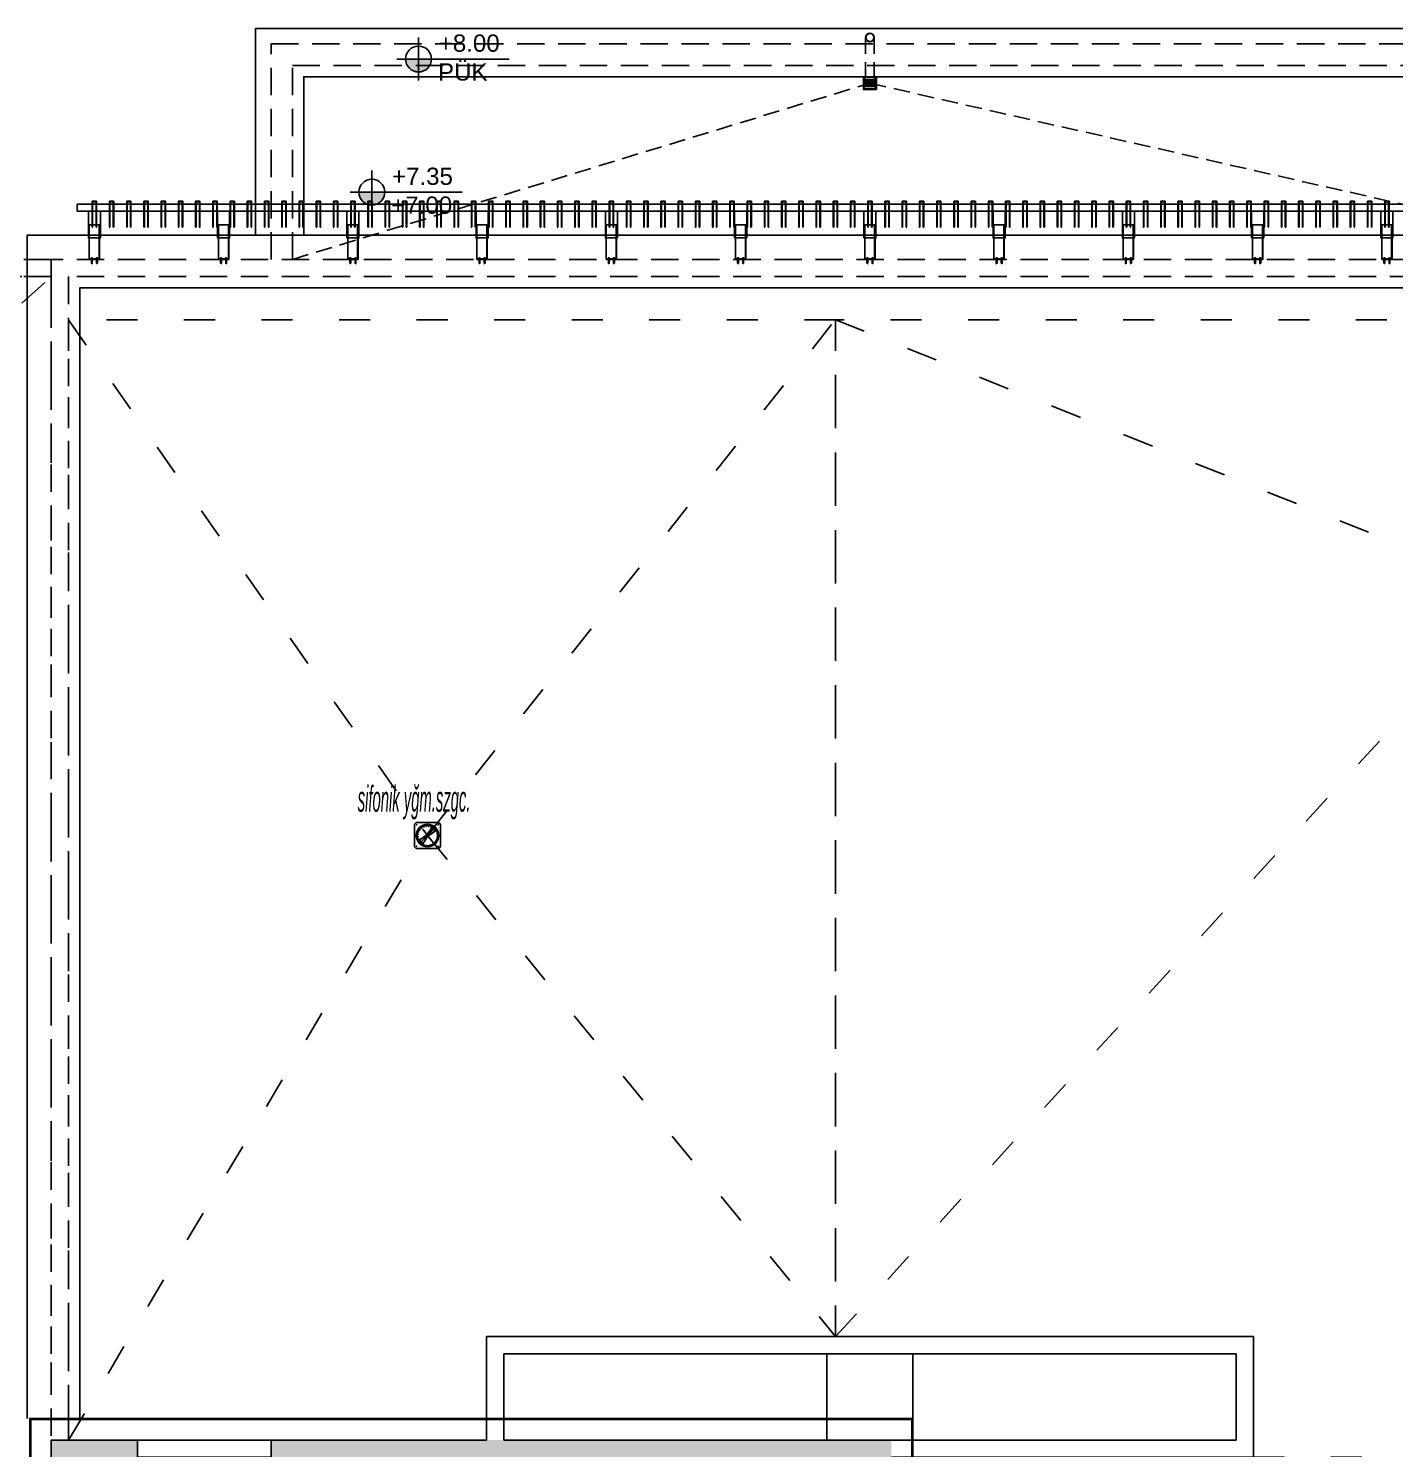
# Model space of a CAD drawing. Header units: centimetres. Extents: x 405564 to 502064, y 46284 to 60634.
# Drawn here: x 418723 to 420309, y 55453 to 57101 of the extents above; entities that cross this region are included whole.
import ezdxf
from ezdxf.enums import TextEntityAlignment as Align

# ---------------------------------------------------------------- set-up
doc = ezdxf.new("R2010")
doc.units = ezdxf.units.CM
for name, pattern in [('( Hidden )', [0.375, 0.25, -0.125]), ('ACAD_ISO03W100', [30, 12, -18]), ('ACAD_ISO07W100', [3, 0, -3]), ('DOT', [0.25, 0, -0.25]), ('HIDDEN', [9.525, 6.35, -3.175])]:
    doc.linetypes.add(name, pattern=pattern)
doc.layers.get('0').update_dxf_attribs({"color": 8, "lineweight": 9})
for name, color, linetype, lineweight in [('0-KRCN-MİMARİ-220526', 8, 'Continuous', 9), ('0-KRCN-SHT-YAZI-ÇAP-PİSSU', 41, 'Continuous', 30), ('GEB-BEZUG', 8, 'Continuous', 25)]:
    doc.layers.add(name, color=color, linetype=linetype, lineweight=lineweight)
for name, color, linetype in [('AS_DOS_TERAS_UST', 8, 'ACAD_ISO07W100'), ('AS_DUV_CIMENTO ESASLI PANEL CEPHE KAPLAMASI', 8, 'Continuous'), ('AS_DUV_GAZBETON', 8, 'Continuous'), ('AS_GOR', 8, 'Continuous'), ('AS_GOR_UZAK2', 8, 'Continuous'), ('AS_PRFL_CELIK', 8, 'Continuous'), ('AS_SMB_KOT', 8, 'Continuous'), ('AS_TA_BETONARME', 5, 'Continuous'), ('AS_TA_HIDDEN', 8, 'HIDDEN'), ('AS_TA_TARAMA', 8, 'Continuous'), ('AS_TES_SUZGEC', 171, 'Continuous'), ('AS_YAZI_EGIM', 8, 'Continuous')]:
    doc.layers.add(name, color=color, linetype=linetype)
doc.styles.add('_yazı-50', font='arial.ttf')
doc.styles.add('ÇAP-2', font='ARIALNBI.TTF')

# ---------------------------------------------------------------- blocks, each defined once
blk = doc.blocks.new('kot01')
at = {"layer": 'AS_SMB_KOT'}
h = blk.add_hatch(color=8, dxfattribs=at)
edge = h.paths.add_edge_path()
edge.add_arc((0, 0), 0.3, 180, 360)
edge.add_line((0.3, 0), (-0.3, 0))
for p, q in [((0, -0.5), (0, 0.5)), ((-0.5, 0), (2.1, 0))]:
    blk.add_line(p, q, dxfattribs=at)
blk.add_circle((0, 0), 0.3, dxfattribs=at)
at = {"layer": 'AS_SMB_KOT', "style": '_yazı-50'}
for tag, p in [('INCE', (0.434, 0.1)), ('KABA', (0.434, -0.5))]:
    blk.add_attdef(tag, p, '', height=0.4, dxfattribs=at)
blk = doc.blocks.new('celik yatay tasiyici')
at = {"layer": 'AS_PRFL_CELIK'}
blk.add_line((-6, 0.5), (6, 0.5), dxfattribs=at)
for points in [[(7, 56), (-7, 56), (-7, 25), (7, 25)], [(-6, 0), (6, 0), (6, 40), (-6, 40)], [(-2, 0.5), (-4, 0.5), (-4, 0.7), (-2, 0.7)], [(-2.3, 0.7), (-3.7, 0.7), (-3.7, 1.5), (-2.3, 1.5)], [(-2.5, 0.5), (-2.5, -4.5), (-3.5, -4.5), (-3.5, 0.5)], [(4, 0.5), (2, 0.5), (2, 0.7), (4, 0.7)], [(3.7, 0.7), (2.3, 0.7), (2.3, 1.5), (3.7, 1.5)], [(3.5, 0.5), (3.5, -4.5), (2.5, -4.5), (2.5, 0.5)]]:
    blk.add_lwpolyline(points, close=True, dxfattribs=at)
blk.add_lwpolyline([(5.5, 0.5), (5.5, 40)], dxfattribs=at)
at = {"layer": 'AS_PRFL_CELIK', "linetype": '( Hidden )'}
for points in [[(-3, 2.5), (-3, -6.5)], [(3, 2.5), (3, -6.5)]]:
    blk.add_lwpolyline(points, dxfattribs=at)
blk = doc.blocks.new('celik dikey profil 8x14')
at = {"layer": 'AS_PRFL_CELIK', "transparency": 33554687}
h = blk.add_hatch(dxfattribs=at)
h.set_pattern_fill('STEEL', color=256, scale=0.1, angle=-90)
h.set_pattern_definition([(315, (-91390.32118, 487457.80356), (0.22450640303, 0.22450640303), []), (315, (-91390.16243, 487457.80356), (0.22450640303, 0.22450640303), [])])
h.paths.add_polyline_path([(2, -26.5), (2.5, -26.5), (2.5, 3.5), (-2.5, 3.5), (-2.5, -26.5), (-2, -26.5), (-2, 3), (2, 3)])
at = {"layer": 'AS_PRFL_CELIK'}
blk.add_lwpolyline([(2, -26.5), (2.5, -26.5), (2.5, 3.5), (-2.5, 3.5), (-2.5, -26.5), (-2, -26.5), (-2, 3), (2, 3)], close=True, dxfattribs=at)
blk = doc.blocks.new('celik cephe sistem plan')
at = {"layer": 'AS_PRFL_CELIK'}
blk.add_lwpolyline([(-20, 64), (-20, 56), (3620, 56), (3620, 64)], close=True, dxfattribs=at)
for name, p in [('celik dikey profil 8x14', (0, 64)), ('celik dikey profil 8x14', (20, 64)), ('celik dikey profil 8x14', (40, 64)), ('celik dikey profil 8x14', (60, 64)), ('celik dikey profil 8x14', (80, 64)), ('celik dikey profil 8x14', (100, 64)), ('celik dikey profil 8x14', (120, 64)), ('celik dikey profil 8x14', (140, 64)), ('celik dikey profil 8x14', (160, 64)), ('celik dikey profil 8x14', (180, 64)), ('celik dikey profil 8x14', (200, 64)), ('celik dikey profil 8x14', (220, 64)), ('celik dikey profil 8x14', (240, 64)), ('celik dikey profil 8x14', (260, 64)), ('celik dikey profil 8x14', (280, 64)), ('celik dikey profil 8x14', (300, 64)), ('celik dikey profil 8x14', (320, 64)), ('celik dikey profil 8x14', (340, 64)), ('celik dikey profil 8x14', (360, 64)), ('celik dikey profil 8x14', (380, 64)), ('celik dikey profil 8x14', (400, 64)), ('celik dikey profil 8x14', (420, 64)), ('celik dikey profil 8x14', (440, 64)), ('celik dikey profil 8x14', (460, 64)), ('celik dikey profil 8x14', (480, 64)), ('celik dikey profil 8x14', (500, 64)), ('celik dikey profil 8x14', (520, 64)), ('celik dikey profil 8x14', (540, 64)), ('celik dikey profil 8x14', (560, 64)), ('celik dikey profil 8x14', (580, 64)), ('celik dikey profil 8x14', (600, 64)), ('celik dikey profil 8x14', (620, 64)), ('celik dikey profil 8x14', (640, 64)), ('celik dikey profil 8x14', (660, 64)), ('celik dikey profil 8x14', (680, 64)), ('celik dikey profil 8x14', (700, 64)), ('celik dikey profil 8x14', (720, 64)), ('celik dikey profil 8x14', (740, 64)), ('celik dikey profil 8x14', (760, 64)), ('celik dikey profil 8x14', (780, 64)), ('celik dikey profil 8x14', (800, 64)), ('celik dikey profil 8x14', (820, 64)), ('celik dikey profil 8x14', (840, 64)), ('celik dikey profil 8x14', (860, 64)), ('celik dikey profil 8x14', (880, 64)), ('celik dikey profil 8x14', (900, 64)), ('celik dikey profil 8x14', (920, 64)), ('celik dikey profil 8x14', (940, 64)), ('celik dikey profil 8x14', (960, 64)), ('celik dikey profil 8x14', (980, 64)), ('celik dikey profil 8x14', (1000, 64)), ('celik dikey profil 8x14', (1020, 64)), ('celik dikey profil 8x14', (1040, 64)), ('celik dikey profil 8x14', (1060, 64)), ('celik dikey profil 8x14', (1080, 64)), ('celik dikey profil 8x14', (1100, 64)), ('celik dikey profil 8x14', (1120, 64)), ('celik dikey profil 8x14', (1140, 64)), ('celik dikey profil 8x14', (1160, 64)), ('celik dikey profil 8x14', (1180, 64)), ('celik dikey profil 8x14', (1200, 64)), ('celik dikey profil 8x14', (1220, 64)), ('celik dikey profil 8x14', (1240, 64)), ('celik dikey profil 8x14', (1260, 64)), ('celik dikey profil 8x14', (1280, 64)), ('celik dikey profil 8x14', (1300, 64)), ('celik dikey profil 8x14', (1320, 64)), ('celik dikey profil 8x14', (1340, 64)), ('celik dikey profil 8x14', (1360, 64)), ('celik dikey profil 8x14', (1380, 64)), ('celik dikey profil 8x14', (1400, 64)), ('celik dikey profil 8x14', (1420, 64)), ('celik dikey profil 8x14', (1440, 64)), ('celik dikey profil 8x14', (1460, 64)), ('celik dikey profil 8x14', (1480, 64)), ('celik dikey profil 8x14', (1500, 64)), ('celik yatay tasiyici', (0, 0)), ('celik yatay tasiyici', (150, 0)), ('celik yatay tasiyici', (300, 0)), ('celik yatay tasiyici', (450, 0)), ('celik yatay tasiyici', (600, 0)), ('celik yatay tasiyici', (750, 0)), ('celik yatay tasiyici', (900, 0)), ('celik yatay tasiyici', (1050, 0)), ('celik yatay tasiyici', (1200, 0)), ('celik yatay tasiyici', (1350, 0)), ('celik yatay tasiyici', (1500, 0))]:
    blk.add_blockref(name, p, dxfattribs=at)
blk = doc.blocks.new('Einfügepunkt')
at = {"layer": 'GEB-BEZUG'}
for p, q in [((-1, -1), (1, 1)), ((-1, 1), (1, -1))]:
    blk.add_line(p, q, dxfattribs=at)
blk = doc.blocks.new('sifonik-suzgec')
at = {"layer": 'AS_TES_SUZGEC', "ltscale": 25}
for p, q in [((-15, 13), (-13, 15)), ((-15, 13), (-15, -13)), ((-12.9, 0.2), (-13.1, 0)), ((13, 15), (-13, 15)), ((-12.9, 0.2), (-12.2, 0.2)), ((-12.4, 3.5), (-12.6, 3.4)), ((-12.6, 3.4), (-12.5, 3.2)), ((-12.6, 3.4), (-11.9, 3.2)), ((-12.5, 3.2), (-11.8, 3)), ((-12.4, 3.5), (-11.7, 3.3)), ((-12.3, 0), (-12.2, 0.2)), ((-12.2, 0.2), (-11.8, 0.2)), ((-11.9, 3.2), (-11.7, 3.3)), ((-11.8, 3), (-11.9, 3.2)), ((-11.4, 2.9), (-11.8, 3)), ((-11.7, 3.3), (-11.3, 3.2)), ((-10.5, 1.6), (-11.7, 1.7)), ((-11.7, 1.4), (-10.6, 1.2)), ((-11.1, 6.6), (-11.3, 6.5)), ((-11.3, 6.5), (-11.3, 6.3)), ((-11.3, 6.5), (-10.7, 6.2)), ((-11.3, 6.3), (-10.6, 5.9)), ((-11.1, 6.6), (-10.4, 6.2)), ((-11, 4.3), (-9.9, 3.9)), ((-9.8, 4.2), (-10.8, 4.7)), ((-10.7, 6.2), (-10.4, 6.2)), ((-10.6, 5.9), (-10.7, 6.2)), ((-10.3, 5.7), (-10.6, 5.9)), ((-10.6, 1.2), (-10.5, 1.6)), ((-10.4, 6.2), (-10.1, 6.1)), ((-9.9, 3.9), (-9.8, 4.2)), ((-9.5, 7), (-8.5, 6.3)), ((-8.3, 6.6), (-9.3, 7.3)), ((-9.2, 9.2), (-9.2, 9)), ((-9, 9.2), (-9.2, 9.2)), ((-9.2, 9.2), (-8.7, 8.7)), ((-9.2, 9), (-8.7, 8.5)), ((-9, 9.2), (-8.5, 8.7)), ((-8.7, 8.7), (-8.5, 8.7)), ((-8.7, 8.5), (-8.7, 8.7)), ((-8.5, 8.2), (-8.7, 8.5)), ((-8.5, 8.7), (-8.2, 8.5)), ((-8.5, 6.3), (-8.3, 6.6)), ((-7.3, 9.3), (-6.6, 8.3)), ((-6.3, 8.5), (-7, 9.5)), ((-6.5, 11.3), (-6.6, 11.1)), ((-6.6, 11.1), (-6.2, 10.4)), ((-6.6, 8.3), (-6.3, 8.5)), ((-6.5, 11.3), (-6.2, 10.7)), ((-6.3, 11.3), (-6.5, 11.3)), ((-6.3, 11.3), (-5.9, 10.6)), ((-6.2, 10.7), (-5.9, 10.6)), ((-6.2, 10.4), (-6.2, 10.7)), ((-6.1, 10.1), (-6.2, 10.4)), ((-5.9, 10.6), (-5.7, 10.3)), ((-4.7, 10.8), (-4.2, 9.8)), ((-3.9, 9.9), (-4.3, 11)), ((-4.2, 9.8), (-3.9, 9.9)), ((-3.4, 12.6), (-3.5, 12.4)), ((-3.5, 12.4), (-3.3, 11.7)), ((-3.4, 12.6), (-3.2, 11.9)), ((-3.2, 12.5), (-3.4, 12.6)), ((-3.3, 11.7), (-3.2, 11.9)), ((-3.2, 11.3), (-3.3, 11.7)), ((-0.6, 0.6), (-3.3, -1.2)), ((-3.3, -1.3), (-0.5, 0.5)), ((-3.2, 12.5), (-3, 11.8)), ((-3.2, 11.9), (-3, 11.8)), ((-3, 11.8), (-2.9, 11.4)), ((-1.7, 11.7), (-1.6, 10.5)), ((-1.6, 10.5), (-1.2, 10.6)), ((-1.2, 10.6), (-1.4, 11.7)), ((1.8, 4.2), (-0.6, 0.6)), ((-0.6, 0.6), (-0.5, 0.5)), ((-0.5, 0.5), (1.8, 4.1)), ((-0.5, 0.5), (0, 0)), ((0, 13.1), (-0.2, 12.9)), ((-0.2, 12.9), (-0.2, 12.2)), ((-0.2, 12.2), (0, 12.3)), ((-0.2, 11.8), (-0.2, 12.2)), ((0, 13.1), (0, 12.3)), ((0.2, 12.9), (0, 13.1)), ((0, 12.3), (0.2, 12.2)), ((0, 0), (2.6, 2.6)), ((0, 0), (0, 0.2)), ((0.2, 12.9), (0.2, 12.2)), ((0.2, 12.2), (0.2, 11.8)), ((3.3, 1.3), (0.5, -0.5)), ((0.6, -0.6), (3.3, 1.2)), ((1.4, 11.7), (1.2, 10.6)), ((1.2, 10.6), (1.6, 10.5)), ((1.6, 10.5), (1.7, 11.7)), ((1.9, 4.3), (1.8, 4.2)), ((1.8, 4.2), (1.8, 4.1)), ((1.8, 4.2), (1.8, 4.2)), ((1.8, 4.1), (1.8, 4.2)), ((2.6, 2.6), (1.8, 4.2)), ((1.8, 4.1), (2.6, 2.6)), ((3.8, 7.3), (1.9, 4.3)), ((1.9, 4.3), (3.9, 7.2)), ((1.9, 4.2), (1.9, 4.3)), ((1.9, 4.3), (1.9, 4.2)), ((1.9, 4.3), (1.9, 4.3)), ((2.7, 2.7), (1.9, 4.3)), ((1.9, 4.2), (2.7, 2.7)), ((2.6, 2.6), (2.6, 2.6)), ((2.6, 2.6), (2.6, 2.6)), ((2.6, 2.6), (3.3, 1.3)), ((3.3, 1.3), (2.6, 2.6)), ((2.7, 2.7), (7.7, 7.7)), ((2.7, 2.7), (2.7, 2.7)), ((2.7, 2.7), (2.7, 2.7)), ((2.7, 2.7), (3.4, 1.4)), ((3.4, 1.4), (2.7, 2.7)), ((2.9, 11.4), (3, 11.8)), ((3.2, 12.5), (3, 11.8)), ((3, 11.8), (3.2, 11.9)), ((3.4, 12.6), (3.2, 11.9)), ((3.4, 12.6), (3.2, 12.5)), ((3.2, 11.9), (3.3, 11.7)), ((3.3, 11.7), (3.2, 11.3)), ((3.5, 12.4), (3.3, 11.7)), ((3.3, 1.2), (3.5, 1.3)), ((3.3, 1.3), (3.3, 1.3)), ((3.3, 1.2), (3.3, 1.3)), ((3.3, 1.3), (3.3, 1.2)), ((3.5, 12.4), (3.4, 12.6)), ((7.2, 3.9), (3.4, 1.4)), ((3.4, 1.4), (3.4, 1.4)), ((3.5, 1.3), (3.4, 1.4)), ((3.4, 1.4), (3.5, 1.3)), ((3.5, 1.3), (7.3, 3.8)), ((3.8, 7.3), (4.1, 7.7)), ((4.3, 11), (3.9, 9.9)), ((3.9, 9.9), (4.2, 9.8)), ((4.1, 7.7), (5.7, 10.3)), ((4.2, 9.8), (4.7, 10.8)), ((5.7, 10.3), (5.9, 10.5)), ((6.3, 11.3), (5.9, 10.5)), ((5.9, 10.5), (6.1, 10.6)), ((6.5, 11.3), (6.1, 10.6)), ((6.1, 10.6), (6.2, 10.3)), ((6.2, 10.3), (6.1, 10.1)), ((6.6, 11.1), (6.2, 10.3)), ((6.5, 11.3), (6.3, 11.3)), ((6.6, 11.1), (6.5, 11.3)), ((6.6, 9.8), (6.8, 9.9)), ((7.2, 9.3), (7.4, 9.5)), ((7.7, 4.1), (7.3, 3.8)), ((7.7, 9.2), (7.6, 9.1)), ((7.7, 7.7), (8.6, 8.6)), ((7.7, 4.1), (10.3, 5.7)), ((10.3, 5.8), (7.9, 4.3)), ((8.2, 8.5), (8.4, 8.6)), ((9, 9.2), (8.4, 8.6)), ((8.4, 8.6), (8.6, 8.6)), ((8.6, 8.4), (8.5, 8.2)), ((9.2, 9.2), (8.6, 8.6)), ((9.2, 9), (8.6, 8.4)), ((8.6, 8.6), (8.6, 8.4)), ((9.2, 9.2), (9, 9.2)), ((9.1, 7.6), (9.2, 7.7)), ((9.2, 9), (9.2, 9.2)), ((9.3, 7.2), (9.5, 7.4)), ((9.9, 6.8), (9.8, 6.6)), ((10.1, 6.1), (10.3, 6.2)), ((11.1, 6.6), (10.3, 6.2)), ((10.3, 6.2), (10.6, 6.1)), ((10.5, 6), (10.3, 5.8)), ((10.3, 5.7), (10.5, 5.9)), ((10.3, 5.8), (10.3, 5.7)), ((11.3, 6.3), (10.5, 5.9)), ((10.6, 6.1), (10.5, 6)), ((10.5, 5.9), (10.5, 6)), ((11.3, 6.5), (10.6, 6.1)), ((11.3, 6.5), (11.1, 6.6)), ((11.3, 6.3), (11.3, 6.5)), ((11.7, 3.3), (11.3, 3.2)), ((11.4, 2.9), (11.8, 3)), ((12.4, 3.5), (11.7, 3.3)), ((11.9, 3.2), (11.7, 3.3)), ((11.8, 3), (11.9, 3.2)), ((12.5, 3.2), (11.8, 3)), ((12.2, 0.2), (11.8, 0.2)), ((12.6, 3.4), (11.9, 3.2)), ((12.3, 0), (12.2, 0.2)), ((12.9, 0.2), (12.2, 0.2)), ((12.6, 3.4), (12.4, 3.5)), ((12.5, 3.2), (12.6, 3.4)), ((13.1, 0), (12.9, 0.2)), ((13, 15), (15, 13)), ((15, -13), (15, 13)), ((-13, -15), (-15, -13)), ((-13.1, 0), (-12.9, -0.2)), ((-13.1, 0), (-12.3, 0)), ((-13, -15), (13, -15)), ((-12.9, -0.2), (-12.2, -0.2)), ((-12.5, -3.2), (-12.6, -3.4)), ((-12.6, -3.4), (-11.9, -3.2)), ((-12.6, -3.4), (-12.4, -3.5)), ((-12.5, -3.2), (-11.8, -3)), ((-12.4, -3.5), (-11.7, -3.3)), ((-12.2, -0.2), (-12.3, 0)), ((-11.8, -0.2), (-12.2, -0.2)), ((-11.9, -3.2), (-11.8, -3)), ((-11.7, -3.3), (-11.9, -3.2)), ((-11.8, -3), (-11.4, -2.9)), ((-10.6, -1.2), (-11.7, -1.4)), ((-11.7, -1.7), (-10.5, -1.6)), ((-11.3, -3.2), (-11.7, -3.3)), ((-11.3, -6.3), (-10.5, -5.9)), ((-11.3, -6.5), (-10.6, -6.1)), ((-11.3, -6.3), (-11.3, -6.5)), ((-11.3, -6.5), (-11.1, -6.6)), ((-11.1, -6.6), (-10.3, -6.2)), ((-9.9, -3.9), (-11, -4.3)), ((-10.8, -4.7), (-9.8, -4.2)), ((-10.5, -1.6), (-10.6, -1.2)), ((-10.6, -6.1), (-10.5, -5.9)), ((-10.3, -6.2), (-10.6, -6.1)), ((-10.5, -5.9), (-10.3, -5.7)), ((-10.3, -5.7), (-7.7, -4.1)), ((-10.1, -6.1), (-10.3, -6.2)), ((-9.8, -4.2), (-9.9, -3.9)), ((-9.9, -6.8), (-9.8, -6.6)), ((-9.3, -7.2), (-9.5, -7.4)), ((-9.1, -7.6), (-9.2, -7.7)), ((-9.2, -9), (-8.6, -8.4)), ((-9.2, -9.2), (-8.6, -8.6)), ((-9.2, -9), (-9.2, -9.2)), ((-9.2, -9.2), (-9, -9.2)), ((-9, -9.2), (-8.4, -8.6)), ((-8.6, -8.6), (-7.7, -7.7)), ((-8.6, -8.4), (-8.5, -8.2)), ((-8.6, -8.6), (-8.6, -8.4)), ((-8.4, -8.6), (-8.6, -8.6)), ((-8.2, -8.5), (-8.4, -8.6)), ((-7.7, -7.7), (-2.7, -2.7)), ((-7.7, -4.1), (-7.3, -3.8)), ((-7.7, -9.2), (-7.6, -9.1)), ((-7.2, -9.3), (-7.4, -9.5)), ((-3.5, -1.3), (-7.3, -3.8)), ((-7.3, -3.9), (-3.4, -1.4)), ((-6.6, -9.8), (-6.8, -9.9)), ((-6.6, -11.1), (-6.2, -10.3)), ((-6.6, -11.1), (-6.5, -11.3)), ((-6.5, -11.3), (-6.1, -10.6)), ((-6.5, -11.3), (-6.3, -11.3)), ((-6.3, -11.3), (-5.9, -10.5)), ((-6.2, -10.3), (-6.1, -10.1)), ((-6.1, -10.6), (-6.2, -10.3)), ((-6, -10.5), (-6.1, -10.6)), ((-5.8, -10.3), (-6, -10.5)), ((-6, -10.5), (-5.9, -10.5)), ((-5.9, -10.5), (-5.7, -10.3)), ((-4.3, -7.9), (-5.8, -10.3)), ((-5.7, -10.3), (-5.8, -10.3)), ((-5.7, -10.3), (-4.1, -7.7)), ((-3.8, -7.3), (-4.1, -7.7)), ((-1.9, -4.3), (-3.9, -7.3)), ((-3.8, -7.3), (-1.9, -4.3)), ((-3.3, -1.2), (-3.5, -1.3)), ((-3.5, -1.3), (-3.4, -1.4)), ((-3.4, -1.4), (-3.5, -1.3)), ((-3.5, -12.4), (-3.3, -11.7)), ((-3.5, -12.4), (-3.4, -12.6)), ((-3.4, -1.4), (-3.4, -1.4)), ((-2.7, -2.7), (-3.4, -1.4)), ((-3.4, -1.4), (-2.7, -2.7)), ((-3.4, -12.6), (-3.2, -11.9)), ((-3.4, -12.6), (-3.2, -12.5)), ((-3.3, -1.3), (-3.3, -1.2)), ((-3.3, -1.2), (-3.3, -1.3)), ((-3.3, -1.3), (-3.3, -1.3)), ((-2.6, -2.6), (-3.3, -1.3)), ((-3.3, -1.3), (-2.6, -2.6)), ((-3.2, -11.3), (-3.3, -11.7)), ((-3.3, -11.7), (-3.2, -11.9)), ((-3.2, -11.9), (-3, -11.8)), ((-3.2, -12.5), (-3, -11.8)), ((-3, -11.8), (-2.9, -11.4)), ((-2.7, -2.7), (-2.7, -2.7)), ((-2.7, -2.7), (-1.9, -4.3)), ((-1.9, -4.2), (-2.7, -2.7)), ((-2.7, -2.7), (-2.7, -2.7)), ((-2.6, -2.6), (0, 0)), ((-2.6, -2.6), (-2.6, -2.6)), ((-2.6, -2.6), (-1.8, -4.2)), ((-1.8, -4.1), (-2.6, -2.6)), ((-2.6, -2.6), (-2.6, -2.6)), ((-1.9, -4.3), (-1.8, -4.2)), ((-1.9, -4.2), (-1.9, -4.3)), ((-1.9, -4.3), (-1.9, -4.2)), ((-1.9, -4.3), (-1.9, -4.3)), ((0.5, -0.5), (-1.8, -4.1)), ((-1.8, -4.2), (0.6, -0.6)), ((-1.8, -4.2), (-1.8, -4.1)), ((-1.8, -4.1), (-1.8, -4.2)), ((-1.8, -4.2), (-1.8, -4.2)), ((0, 0), (-0.3, 0)), ((-0.2, -11.8), (-0.2, -12.2)), ((-0.2, -12.2), (0, -12.3)), ((-0.2, -12.9), (-0.2, -12.2)), ((-0.2, -12.9), (0, -13.1)), ((0, 0), (0.5, -0.5)), ((0, 0), (0.2, 0)), ((0, 0), (0, -0.3)), ((0, -12.3), (0.2, -12.2)), ((0, -13.1), (0, -12.3)), ((0, -13.1), (0.2, -12.9)), ((0.2, -12.2), (0.2, -11.8)), ((0.2, -12.9), (0.2, -12.2)), ((0.6, -0.6), (0.5, -0.5)), ((2.9, -11.4), (3, -11.8)), ((3, -11.8), (3.2, -11.9)), ((3.2, -12.5), (3, -11.8)), ((3.3, -11.7), (3.2, -11.3)), ((3.2, -11.9), (3.3, -11.7)), ((3.4, -12.6), (3.2, -11.9)), ((3.2, -12.5), (3.4, -12.6)), ((3.5, -12.4), (3.3, -11.7)), ((3.4, -12.6), (3.5, -12.4)), ((5.7, -10.3), (5.9, -10.6)), ((5.9, -10.6), (6.2, -10.7)), ((6.3, -11.3), (5.9, -10.6)), ((6.2, -10.4), (6.1, -10.1)), ((6.2, -10.7), (6.2, -10.4)), ((6.6, -11.1), (6.2, -10.4)), ((6.5, -11.3), (6.2, -10.7)), ((6.3, -11.3), (6.5, -11.3)), ((6.5, -11.3), (6.6, -11.1)), ((8.2, -8.5), (8.5, -8.7)), ((8.7, -8.5), (8.5, -8.2)), ((8.5, -8.7), (8.7, -8.7)), ((9, -9.2), (8.5, -8.7)), ((8.7, -8.7), (8.7, -8.5)), ((9.2, -9), (8.7, -8.5)), ((9.2, -9.2), (8.7, -8.7)), ((9, -9.2), (9.2, -9.2)), ((9.2, -9.2), (9.2, -9)), ((10.1, -6.1), (10.4, -6.2)), ((10.6, -5.9), (10.3, -5.7)), ((10.4, -6.2), (10.7, -6.2)), ((11.1, -6.6), (10.4, -6.2)), ((10.7, -6.2), (10.6, -5.9)), ((11.3, -6.3), (10.6, -5.9)), ((11.3, -6.5), (10.7, -6.2)), ((11.1, -6.6), (11.3, -6.5)), ((11.3, -3.2), (11.7, -3.3)), ((11.3, -6.5), (11.3, -6.3)), ((11.8, -3), (11.4, -2.9)), ((11.7, -3.3), (11.9, -3.2)), ((12.4, -3.5), (11.7, -3.3)), ((11.8, -0.2), (12.2, -0.2)), ((11.9, -3.2), (11.8, -3)), ((12.5, -3.2), (11.8, -3)), ((12.6, -3.4), (11.9, -3.2)), ((12.2, -0.2), (12.3, 0)), ((12.9, -0.2), (12.2, -0.2)), ((13.1, 0), (12.3, 0)), ((12.4, -3.5), (12.6, -3.4)), ((12.6, -3.4), (12.5, -3.2)), ((12.9, -0.2), (13.1, 0)), ((15, -13), (13, -15))]:
    blk.add_line(p, q, dxfattribs=at)
for centre, radius in [((0, 0), 13.1), ((-12.5, 12.5), 0.3), ((12.5, 12.5), 0.3), ((-12.5, -12.5), 0.3), ((12.5, -12.5), 0.3)]:
    blk.add_circle(centre, radius, dxfattribs=at)
for centre, radius, start, end in [((0, 0), 12.9, 165.8007, 179.1993), ((0, 0), 12.6, 165.8198, 179.1802), ((0, 0), 12.9, 150.8007, 164.1993), ((0, 0), 12.6, 150.8198, 164.1802), ((0, 0), 12.1, 165.8539, 179.1461), ((0, 0), 12, 165.8607, 179.1393), ((0, 0), 11.8, 165.8753, 179.1247), ((0, 0), 11.8, 171.6247, 173.3753), ((0, 0), 12.1, 150.8539, 164.1461), ((0, 0), 12, 150.8607, 164.1393), ((0, 0), 11.8, 150.8753, 164.1247), ((0, 0), 12.9, 135.8007, 149.1993), ((0, 0), 11.8, 156.6247, 158.3753), ((0, 0), 12.6, 135.8198, 149.1802), ((0, 0), 12.1, 135.8539, 149.1461), ((0, 0), 12, 135.8607, 149.1393), ((0, 0), 11.8, 135.8753, 149.1247), ((0, 0), 11.8, 141.6247, 143.3753), ((0, 0), 12.9, 120.8007, 134.1993), ((0, 0), 12.6, 120.8198, 134.1802), ((0, 0), 12.1, 120.8539, 134.1461), ((0, 0), 12, 120.8607, 134.1393), ((0, 0), 11.8, 120.8753, 134.1247), ((0, 0), 11.8, 126.6247, 128.3753), ((0, 0), 12.9, 105.8007, 119.1993), ((0, 0), 12.6, 105.8198, 119.1802), ((0, 0), 12.1, 105.8539, 119.1461), ((0, 0), 12, 105.8607, 119.1393), ((0, 0), 11.8, 105.8753, 119.1247), ((0, 0), 11.8, 111.6247, 113.3753), ((0, 0), 12.9, 90.8007, 104.1993), ((0, 0), 12.6, 90.8198, 104.1802), ((0, 0), 12.1, 90.8539, 104.1461), ((0, 0), 12, 90.8607, 104.1393), ((0, 0), 11.8, 90.8753, 104.1247), ((0, 0), 11.8, 96.6247, 98.3753), ((0, 0), 12.9, 75.8007, 89.1993), ((0, 0), 12.6, 75.8198, 89.1802), ((0, 0), 12.1, 75.8539, 89.1461), ((0, 0), 12, 75.8607, 89.1393), ((0, 0), 11.8, 75.8753, 89.1247), ((0, 0), 11.8, 81.6247, 83.3753), ((0, 0), 11.8, 60.8753, 74.1247), ((0, 0), 12.1, 60.8539, 74.1461), ((0, 0), 12, 60.8607, 74.1393), ((0, 0), 12.6, 60.8198, 74.1802), ((0, 0), 12.9, 60.8007, 74.1993), ((5.9, 5.9), 2.58, 45, 135.7807), ((0, 0), 11.8, 66.6247, 68.3753), ((0, 0), 11.8, 45.8753, 59.1247), ((0, 0), 12.1, 45.8539, 59.1461), ((0, 0), 12, 55.6693, 59.1393), ((0, 0), 12.6, 45.8198, 59.1802), ((0, 0), 12.9, 45.8007, 59.1993), ((0, 0), 12, 52.1808, 55.6693), ((0, 0), 12, 45.8607, 50.069), ((5.9, 5.9), 2.58, 321.1789, 45), ((5.9, 5.9), 2.58, 314.2193, 321.1789), ((0, 0), 11.8, 30.8753, 44.1247), ((0, 0), 12, 39.931, 44.1393), ((0, 0), 12.1, 30.8539, 44.1461), ((0, 0), 12.6, 30.8198, 44.1802), ((0, 0), 12.9, 30.8007, 44.1993), ((0, 0), 12, 34.3307, 37.8192), ((0, 0), 12, 30.8607, 34.3307), ((0, 0), 11.8, 15.8753, 29.1247), ((0, 0), 12, 15.8607, 29.1393), ((0, 0), 12.1, 15.8539, 29.1461), ((0, 0), 12.6, 15.8198, 29.1802), ((0, 0), 12.9, 15.8007, 29.1993), ((0, 0), 11.8, 0.8753, 14.1247), ((0, 0), 12, 0.8607, 14.1393), ((0, 0), 12.1, 0.8539, 14.1461), ((0, 0), 12.6, 0.8198, 14.1802), ((0, 0), 12.9, 0.8007, 14.1993), ((0, 0), 12.9, 180.8007, 194.1993), ((0, 0), 12.6, 180.8198, 194.1802), ((0, 0), 12.9, 195.8007, 209.1993), ((0, 0), 12.1, 180.8539, 194.1461), ((0, 0), 12.6, 195.8198, 209.1802), ((0, 0), 12, 180.8607, 194.1393), ((0, 0), 11.8, 180.8753, 194.1247), ((0, 0), 11.8, 186.6247, 188.3753), ((0, 0), 12.1, 195.8539, 209.1461), ((0, 0), 12, 195.8607, 209.1393), ((0, 0), 11.8, 195.8753, 209.1247), ((0, 0), 12.9, 210.8007, 224.1993), ((0, 0), 11.8, 201.6247, 203.3753), ((0, 0), 12.6, 210.8198, 224.1802), ((0, 0), 12.1, 210.8539, 224.1461), ((0, 0), 12, 210.8607, 214.3307), ((0, 0), 11.8, 210.8753, 224.1247), ((0, 0), 12, 214.3307, 217.8192), ((0, 0), 12, 219.931, 224.1393), ((0, 0), 12.9, 225.8007, 239.1993), ((0, 0), 12.6, 225.8198, 239.1802), ((-5.9, -5.9), 2.58, 134.2193, 225), ((0, 0), 12, 225.8607, 230.069), ((0, 0), 12.1, 225.8539, 239.1461), ((0, 0), 11.8, 225.8753, 239.1247), ((-5.9, -5.9), 2.58, 225, 308.8211), ((0, 0), 12, 232.1808, 235.6693), ((0, 0), 12, 235.6693, 239.1393), ((0, 0), 12.9, 240.8007, 254.1993), ((0, 0), 12.6, 240.8198, 254.1802), ((0, 0), 12.1, 240.8539, 254.1461), ((0, 0), 12, 240.8607, 254.1393), ((0, 0), 11.8, 240.8753, 254.1247), ((-5.9, -5.9), 2.58, 308.8211, 315.7807), ((0, 0), 12.9, 255.8007, 269.1993), ((0, 0), 12.6, 255.8198, 269.1802), ((0, 0), 12.1, 255.8539, 269.1461), ((0, 0), 11.8, 255.8753, 269.1247), ((0, 0), 12, 255.8607, 269.1393), ((0, 0), 11.8, 270.8753, 284.1247), ((0, 0), 12, 270.8607, 284.1393), ((0, 0), 12.1, 270.8539, 284.1461), ((0, 0), 12.6, 270.8198, 284.1802), ((0, 0), 12.9, 270.8007, 284.1993), ((0, 0), 11.8, 285.8753, 299.1247), ((0, 0), 12, 285.8607, 299.1393), ((0, 0), 12.1, 285.8539, 299.1461), ((0, 0), 12.6, 285.8198, 299.1802), ((0, 0), 12.9, 285.8007, 299.1993), ((0, 0), 11.8, 300.8753, 314.1247), ((0, 0), 12, 300.8607, 314.1393), ((0, 0), 12.1, 300.8539, 314.1461), ((0, 0), 12.6, 300.8198, 314.1802), ((0, 0), 12.9, 300.8007, 314.1993), ((0, 0), 11.8, 315.8753, 329.1247), ((0, 0), 12, 315.8607, 329.1393), ((0, 0), 12.1, 315.8539, 329.1461), ((0, 0), 12.6, 315.8198, 329.1802), ((0, 0), 12.9, 315.8007, 329.1993), ((0, 0), 11.8, 330.8753, 344.1247), ((0, 0), 12, 330.8607, 344.1393), ((0, 0), 12.1, 330.8539, 344.1461), ((0, 0), 12.6, 330.8198, 344.1802), ((0, 0), 12.9, 330.8007, 344.1993), ((0, 0), 11.8, 345.8753, 359.1247), ((0, 0), 12, 345.8607, 359.1393), ((0, 0), 12.1, 345.8539, 359.1461), ((0, 0), 12.6, 345.8198, 359.1802), ((0, 0), 12.9, 345.8007, 359.1993)]:
    blk.add_arc(centre, radius, start, end, dxfattribs=at)
for points, knots in [([(7.7, 7.7), (7.6, 7.8), (7.5, 7.9), (7.1, 8.2), (6.8, 8.3), (6.2, 8.4), (5.9, 8.5), (5.6, 8.4), (5.4, 8.4), (5.2, 8.3), (4.7, 8.2), (4.6, 8.1), (4.3, 7.9), (4.1, 7.7), (3.9, 7.5), (3.9, 7.4), (3.8, 7.3)], [-0.783062, -0.783062, -0.783062, -0.783062, -0.634163, -0.634163, -0.192454, -0.192454, 0.106051, 0.106051, 0.106051, 0.404556, 0.404556, 0.625445, 0.625445, 0.846335, 0.846335, 0.994853, 0.994853, 0.994853, 0.994853]), ([(3.8, 7.3), (3.8, 7.3), (3.8, 7.3), (3.8, 7.3), (3.8, 7.3), (3.8, 7.3)], [0.994853329, 0.994853329, 0.994853329, 0.994853329, 0.995833954, 0.995833954, 0.996814579, 0.996814579, 0.996814579, 0.996814579]), ([(3.9, 7.3), (3.9, 7.4), (4, 7.5), (4.2, 7.7), (4.3, 7.8), (4.6, 8), (4.8, 8.1), (5.2, 8.3), (5.4, 8.3), (5.7, 8.4), (5.9, 8.4), (6.1, 8.4), (6.7, 8.3), (7.1, 8.1), (7.5, 7.8), (7.6, 7.7), (7.7, 7.7)], [-0.994853, -0.994853, -0.994853, -0.994853, -0.846335, -0.846335, -0.625445, -0.625445, -0.404556, -0.404556, -0.106051, -0.106051, -0.106051, 0.192454, 0.192454, 0.634163, 0.634163, 0.784802, 0.784802, 0.784802, 0.784802]), ([(3.9, 7.2), (3.9, 7.2), (3.9, 7.2), (3.9, 7.3), (3.9, 7.3), (3.9, 7.3)], [-0.996814579, -0.996814579, -0.996814579, -0.996814579, -0.995833954, -0.995833954, -0.994853329, -0.994853329, -0.994853329, -0.994853329]), ([(7.7, 7.7), (7.7, 7.6), (7.8, 7.5), (8, 7.2), (8.1, 7.1), (8.2, 6.7), (8.3, 6.6), (8.4, 6.1), (8.4, 5.9), (8.4, 5.7), (8.3, 5.4), (8.3, 5.2), (8, 4.6), (7.8, 4.3), (7.5, 4), (7.4, 3.9), (7.3, 3.9)], [2.356791, 2.356791, 2.356791, 2.356791, 2.50743, 2.50743, 2.728284, 2.728284, 2.949139, 2.949139, 3.247644, 3.247644, 3.247644, 3.546149, 3.546149, 3.987927, 3.987927, 4.136446, 4.136446, 4.136446, 4.136446]), ([(7.3, 3.8), (7.4, 3.9), (7.5, 3.9), (7.9, 4.3), (8.1, 4.6), (8.3, 5.2), (8.4, 5.4), (8.4, 5.6), (8.5, 5.9), (8.4, 6.2), (8.4, 6.6), (8.3, 6.8), (8.2, 7.1), (8.1, 7.3), (7.9, 7.5), (7.8, 7.6), (7.7, 7.7)], [-4.136446, -4.136446, -4.136446, -4.136446, -3.987927, -3.987927, -3.546149, -3.546149, -3.247644, -3.247644, -3.247644, -2.949139, -2.949139, -2.728284, -2.728284, -2.50743, -2.50743, -2.358531, -2.358531, -2.358531, -2.358531]), ([(7.7, 7.7), (7.7, 7.7), (7.7, 7.7), (7.7, 7.7), (7.7, 7.7), (7.7, 7.7)], [-0.1161431, -0.1161431, -0.1161431, -0.1161431, -0.0580714, -0.0580714, 0, 0, 0, 0]), ([(-7.3, -3.8), (-7.4, -3.9), (-7.5, -3.9), (-7.9, -4.3), (-8.1, -4.6), (-8.3, -5.2), (-8.4, -5.4), (-8.4, -5.6), (-8.5, -5.9), (-8.4, -6.2), (-8.4, -6.6), (-8.3, -6.8), (-8.2, -7.1), (-8.1, -7.3), (-7.9, -7.5), (-7.8, -7.6), (-7.7, -7.7)], [-4.136446, -4.136446, -4.136446, -4.136446, -3.987927, -3.987927, -3.546149, -3.546149, -3.247644, -3.247644, -3.247644, -2.949139, -2.949139, -2.728284, -2.728284, -2.50743, -2.50743, -2.358531, -2.358531, -2.358531, -2.358531]), ([(-7.7, -7.7), (-7.7, -7.6), (-7.8, -7.5), (-8, -7.2), (-8.1, -7.1), (-8.2, -6.7), (-8.3, -6.6), (-8.4, -6.1), (-8.4, -5.9), (-8.4, -5.7), (-8.3, -5.4), (-8.3, -5.2), (-8, -4.6), (-7.8, -4.3), (-7.5, -4), (-7.4, -3.9), (-7.3, -3.9)], [2.356791, 2.356791, 2.356791, 2.356791, 2.50743, 2.50743, 2.728284, 2.728284, 2.949139, 2.949139, 3.247644, 3.247644, 3.247644, 3.546149, 3.546149, 3.987927, 3.987927, 4.136446, 4.136446, 4.136446, 4.136446]), ([(-7.7, -7.7), (-7.6, -7.8), (-7.5, -7.9), (-7.1, -8.2), (-6.8, -8.3), (-6.2, -8.4), (-5.9, -8.5), (-5.6, -8.4), (-5.4, -8.4), (-5.2, -8.3), (-4.7, -8.2), (-4.6, -8.1), (-4.3, -7.9), (-4.1, -7.7), (-3.9, -7.5), (-3.9, -7.4), (-3.8, -7.3)], [-0.783062, -0.783062, -0.783062, -0.783062, -0.634163, -0.634163, -0.192454, -0.192454, 0.106051, 0.106051, 0.106051, 0.404556, 0.404556, 0.625445, 0.625445, 0.846335, 0.846335, 0.994853, 0.994853, 0.994853, 0.994853]), ([(-3.9, -7.3), (-3.9, -7.4), (-4, -7.5), (-4.2, -7.7), (-4.3, -7.8), (-4.6, -8), (-4.8, -8.1), (-5.2, -8.3), (-5.4, -8.3), (-5.7, -8.4), (-5.9, -8.4), (-6.1, -8.4), (-6.7, -8.3), (-7.1, -8.1), (-7.5, -7.8), (-7.6, -7.7), (-7.7, -7.7)], [-0.994853, -0.994853, -0.994853, -0.994853, -0.846335, -0.846335, -0.625445, -0.625445, -0.404556, -0.404556, -0.106051, -0.106051, -0.106051, 0.192454, 0.192454, 0.634163, 0.634163, 0.784802, 0.784802, 0.784802, 0.784802]), ([(-7.7, -7.7), (-7.7, -7.7), (-7.7, -7.7), (-7.7, -7.7), (-7.7, -7.7), (-7.7, -7.7)], [0, 0, 0, 0, 0.0580714, 0.0580714, 0.1161431, 0.1161431, 0.1161431, 0.1161431]), ([(-3.9, -7.3), (-3.9, -7.3), (-3.9, -7.3), (-3.9, -7.3), (-3.9, -7.3), (-3.9, -7.3)], [-0.996814579, -0.996814579, -0.996814579, -0.996814579, -0.995833954, -0.995833954, -0.994853329, -0.994853329, -0.994853329, -0.994853329]), ([(-3.8, -7.3), (-3.8, -7.3), (-3.8, -7.3), (-3.8, -7.3), (-3.8, -7.3), (-3.8, -7.3)], [0.994853329, 0.994853329, 0.994853329, 0.994853329, 0.995833954, 0.995833954, 0.996814579, 0.996814579, 0.996814579, 0.996814579])]:
    blk.add_open_spline(points, degree=3, knots=knots, dxfattribs=at)
for points in [[(7.3, 3.9), (7.3, 3.9), (7.2, 3.9), (7.2, 3.9)], [(7.3, 3.8), (7.3, 3.8), (7.3, 3.8), (7.3, 3.8)], [(-7.3, -3.8), (-7.3, -3.8), (-7.3, -3.8), (-7.3, -3.8)], [(-7.3, -3.9), (-7.3, -3.9), (-7.3, -3.9), (-7.3, -3.9)]]:
    blk.add_open_spline(points, degree=3, dxfattribs=at)
at = {"ltscale": 25, "xscale": 0.1000000000000008, "yscale": 0.1000000000000008, "zscale": 0.1000000000000008}
blk.add_blockref('Einfügepunkt', (0, 0), dxfattribs=at)
at = {"layer": '0-KRCN-SHT-YAZI-ÇAP-PİSSU', "linetype": 'Continuous', "style": 'ÇAP-2', "width": 0.5}
blk.add_text('sifonik yğm.szgc.', height=30, dxfattribs=at).set_placement((-80.9, 27.6))
blk = doc.blocks.new('catı yagmur inis tip')
at = {"linetype": 'ByBlock'}
for radius in [5, 4.5]:
    blk.add_circle((0, 0), radius, dxfattribs=at)
blk = doc.blocks.new('catı suzgec tip')
for p, q in [((-6.5, 6.5), (6.5, 6.5)), ((-6.5, -6.5), (-6.5, 6.5)), ((-6.5, 4), (6.5, 4)), ((-6.5, 2), (6.5, 2)), ((-6.5, 0), (6.5, 0)), ((6.5, 6.5), (6.5, -6.5)), ((-6.5, -2), (6.5, -2)), ((-6.5, -4), (6.5, -4)), ((6.5, -6.5), (-6.5, -6.5))]:
    blk.add_line(p, q)
blk.add_lwpolyline([(-7.5, 7.5), (7.5, 7.5), (7.5, -7.5), (-7.5, -7.5)], close=True)
blk = doc.blocks.new('A$C6A10209E')
at = {"layer": 'AS_TA_TARAMA'}
h = blk.add_hatch(dxfattribs=at)
h.set_pattern_fill('ANSI33', color=256, scale=2, angle=105)
h.set_pattern_definition([(150, (5135.68, -3851.454), (-6.35, -10.998523), []), (150, (5133.355, -3842.78), (-6.35, -10.998523), [6.35, -3.175])])
h.paths.add_polyline_path([(16785.7, -6101.5), (16885.7, -6101.5), (16885.7, -6201.5), (16785.7, -6201.5)])
h.paths.add_polyline_path([(15885.7, -6101.5), (15985.7, -6101.5), (15985.7, -6201.5), (15885.7, -6201.5)])
h.paths.add_polyline_path([(14985.7, -6101.5), (15085.7, -6101.5), (15085.7, -6201.5), (14985.7, -6201.5)])
h.paths.add_polyline_path([(18485.7, -5501.5), (18585.7, -5501.5), (18585.7, -5601.5), (18485.7, -5601.5)])
h.paths.add_polyline_path([(17685.7, -5501.5), (17785.7, -5501.5), (17785.7, -5601.5), (17685.7, -5601.5)])
h.paths.add_polyline_path([(16785.7, -5501.5), (16885.7, -5501.5), (16885.7, -5601.5), (16785.7, -5601.5)])
h.paths.add_polyline_path([(15885.7, -5501.5), (15985.7, -5501.5), (15985.7, -5601.5), (15885.7, -5601.5)])
h.paths.add_polyline_path([(14985.7, -5501.5), (15085.7, -5501.5), (15085.7, -5601.5), (14985.7, -5601.5)])
h.paths.add_polyline_path([(17685.7, -4501.5), (17785.7, -4501.5), (17785.7, -4601.5), (17685.7, -4601.5)])
h.paths.add_polyline_path([(16785.7, -4501.5), (16885.7, -4501.5), (16885.7, -4601.5), (16785.7, -4601.5)])
h.paths.add_polyline_path([(15885.7, -4501.5), (15985.7, -4501.5), (15985.7, -4601.5), (15885.7, -4601.5)])
h.paths.add_polyline_path([(14985.7, -4501.5), (15085.7, -4501.5), (15085.7, -4601.5), (14985.7, -4601.5)])
h.paths.add_polyline_path([(13440.7, -5171.5), (14160.7, -5171.5), (14160.7, -5601.5), (13620.7, -5601.5), (13620.7, -5551.5), (14110.7, -5551.5), (14110.7, -5221.5), (13440.7, -5221.5)])
h.paths.add_polyline_path([(13285.7, -5171.5), (13285.7, -5221.5), (13235.7, -5221.5), (13235.7, -5551.5), (13285.7, -5551.5), (13285.7, -5601.5), (13185.7, -5601.5), (13185.7, -5171.5)])
h.paths.add_polyline_path([(18925.7, -5036.5), (18975.7, -5036.5), (18975.7, -4501.5), (18535.7, -4501.5), (18535.7, -3851.5), (18925.7, -3851.5), (18925.7, -4351.5), (18975.7, -4351.5), (18975.7, -3801.5), (18485.7, -3801.5), (18485.7, -5036.5), (18535.7, -5036.5), (18535.7, -4551.5), (18925.7, -4551.5)])
at = {"layer": 'AS_DOS_TERAS_UST', "linetype": 'DOT', "ltscale": 80}
blk.add_line((13285.7, -5171.5), (13440.7, -5171.5), dxfattribs=at)
at = {"layer": 'AS_DUV_CIMENTO ESASLI PANEL CEPHE KAPLAMASI'}
for points in [[(13316.7, -5626.5), (13160.7, -5626.5), (13160.7, -5146.5), (14185.7, -5146.5), (14185.7, -5626.5), (13595.7, -5626.5)], [(13595.7, -5625.2), (14184.4, -5625.2), (14184.4, -5147.7), (13161.9, -5147.7), (13161.9, -5625.2), (13316.7, -5625.2)]]:
    blk.add_lwpolyline(points, dxfattribs=at)
at = {"layer": 'AS_DUV_GAZBETON'}
blk.add_lwpolyline([(13285.7, -5171.5), (13440.7, -5171.5), (13440.7, -5191.5), (13285.7, -5191.5)], close=True, dxfattribs=at)
at = {"layer": 'AS_GOR'}
for points in [[(18465.7, -3773.5), (13157.7, -3773.5), (13157.7, -5146.5)], [(18465.7, -3834.5), (13218.7, -3834.5), (13218.7, -5146.5)], [(14160.7, -5191.5), (14580.7, -5191.5), (14580.7, -5051.5), (13690.7, -5051.5), (13690.7, -5171.5)], [(14160.7, -5171.5), (14560.7, -5171.5), (14560.7, -5071.5), (13710.7, -5071.5), (13710.7, -5171.5)], [(14085.7, -5171.5), (14085.7, -5071.5)], [(14185.7, -5171.5), (14185.7, -5071.5)]]:
    blk.add_lwpolyline(points, dxfattribs=at)
at = {"layer": 'AS_GOR_UZAK2'}
for points in [[(13422.7, -3773.5), (13422.7, -3533.5), (16903.7, -3533.5), (16903.7, -3773.5)], [(13478.7, -3773.5), (13478.7, -3589.5), (16847.7, -3589.5), (16847.7, -3773.5)]]:
    blk.add_lwpolyline(points, dxfattribs=at)
at = {"layer": 'AS_TA_BETONARME'}
for points in [[(13285.7, -5171.5), (13285.7, -5221.5), (13235.7, -5221.5), (13235.7, -5551.5), (13285.7, -5551.5), (13285.7, -5601.5), (13185.7, -5601.5), (13185.7, -5171.5), (13285.7, -5171.5)], [(13440.7, -5171.5), (13690.7, -5171.5)], [(14160.7, -5191.5), (14160.7, -5601.5), (13620.7, -5601.5), (13620.7, -5551.5), (14110.7, -5551.5), (14110.7, -5221.5), (13440.7, -5221.5), (13440.7, -5171.5)], [(13710.7, -5171.5), (14160.7, -5171.5)]]:
    blk.add_lwpolyline(points, dxfattribs=at)
at = {"layer": 'AS_TA_HIDDEN', "linetype": 'HIDDEN', "ltscale": 5}
for p, q in [((18485.7, -3801.5), (13185.7, -3801.5)), ((13185.7, -3801.5), (13185.7, -5171.5)), ((18485.7, -3821.5), (13205.7, -3821.5)), ((13205.7, -3821.5), (13205.7, -5171.5))]:
    blk.add_line(p, q, dxfattribs=at)
for points in [[(13440.7, -3801.5), (13440.7, -3551.5), (16885.7, -3551.5), (16885.7, -3801.5)], [(13465.7, -3801.5), (13465.7, -3576.5), (16860.7, -3576.5), (16860.7, -3801.5)], [(13185.7, -3801.5), (5085.7, -3801.5), (5085.7, -5171.5)], [(13185.7, -3821.5), (5105.7, -3821.5), (5105.7, -5171.5)]]:
    blk.add_lwpolyline(points, dxfattribs=at)
at = {"layer": 'AS_TES_SUZGEC', "linetype": 'HIDDEN', "ltscale": 3}
for points in [[(14130.7, -3544), (14130.7, -3597)], [(14140.7, -3544), (14140.7, -3597)], [(13465.7, -3801.5), (14135.7, -3597), (15035.7, -3801.5)]]:
    blk.add_lwpolyline(points, dxfattribs=at)
at = {"layer": 'AS_YAZI_EGIM', "linetype": 'ACAD_ISO03W100', "ltscale": 3}
for points in [[(5105.7, -3821.5), (13185.7, -3821.5), (13185.7, -8531.5), (5105.7, -8531.5), (5105.7, -6121.5), (5405.7, -6121.5), (5405.7, -5601.5), (6035.7, -5601.5), (6035.7, -5171.5), (5105.7, -5171.5)], [(14580.7, -5051.5), (14580.7, -5191.5), (14985.7, -5191.5), (14985.7, -4501.5), (17770.7, -4501.5), (17770.7, -3821.5), (16805.7, -3821.5), (16805.7, -3871.5), (14095.7, -3871.5), (14095.7, -5051.5)], [(13205.7, -5171.5), (13690.7, -5171.5), (13690.7, -5051.5), (14095.7, -5051.5), (14095.7, -3871.5), (13205.7, -3871.5)]]:
    blk.add_lwpolyline(points, close=True, dxfattribs=at)
for points in [[(11285.7, -6176.5), (11883.2, -4999), (13185.7, -3821.5)], [(13205.7, -5171.5), (13622.2, -4470), (14095.7, -3871.5)], [(13205.7, -3871.5), (13622.2, -4470), (14095.7, -5051.5)], [(14095.7, -3871.5), (14885.7, -4186.5), (15933.2, -3871.5)], [(14095.7, -5051.5), (14885.7, -4186.5)]]:
    blk.add_lwpolyline(points, dxfattribs=at)
blk.add_blockref('sifonik-suzgec', (13622.2, -4470))
at = {"layer": 'AS_PRFL_CELIK'}
blk.add_blockref('celik cephe sistem plan', (13235.7, -3801.5), dxfattribs=at)
at = {"layer": 'AS_SMB_KOT'}
ref = blk.add_blockref('kot01', (13611.9, -3569), dxfattribs=dict(at, xscale=50, yscale=50, zscale=50))
ref.add_attrib('INCE', '+8.00', dxfattribs={"layer": '0', "color": 1, "height": 20, "style": '_yazı-50'}).set_placement((13635.4, -3566.5), align=Align.BOTTOM_LEFT)
ref.add_attrib('KABA', 'PÜK', (13634.5, -3594), dxfattribs={"layer": '0', "height": 20, "style": '_yazı-50'})
ref = blk.add_blockref('kot01', (13557.7, -3723.5), dxfattribs=dict(at, xscale=50, yscale=50, zscale=50))
ref.add_attrib('INCE', '+7.35', dxfattribs={"layer": '0', "color": 1, "height": 20, "style": '_yazı-50'}).set_placement((13581.1, -3721), align=Align.BOTTOM_LEFT)
ref.add_attrib('KABA', '+7.00', (13580.2, -3748.5), dxfattribs={"layer": '0', "height": 20, "style": '_yazı-50'})
at = {"layer": 'AS_TES_SUZGEC'}
for name, p in [('catı yagmur inis tip', (14135.7, -3544)), ('catı suzgec tip', (14135.7, -3597))]:
    blk.add_blockref(name, p, dxfattribs=at)

msp = doc.modelspace()

# ---------------------------------------------------------------- block references
at = {"layer": '0-KRCN-MİMARİ-220526'}
msp.add_blockref('A$C6A10209E', (405564.1, 60634), dxfattribs=at)

doc.saveas('drawing.dxf')
